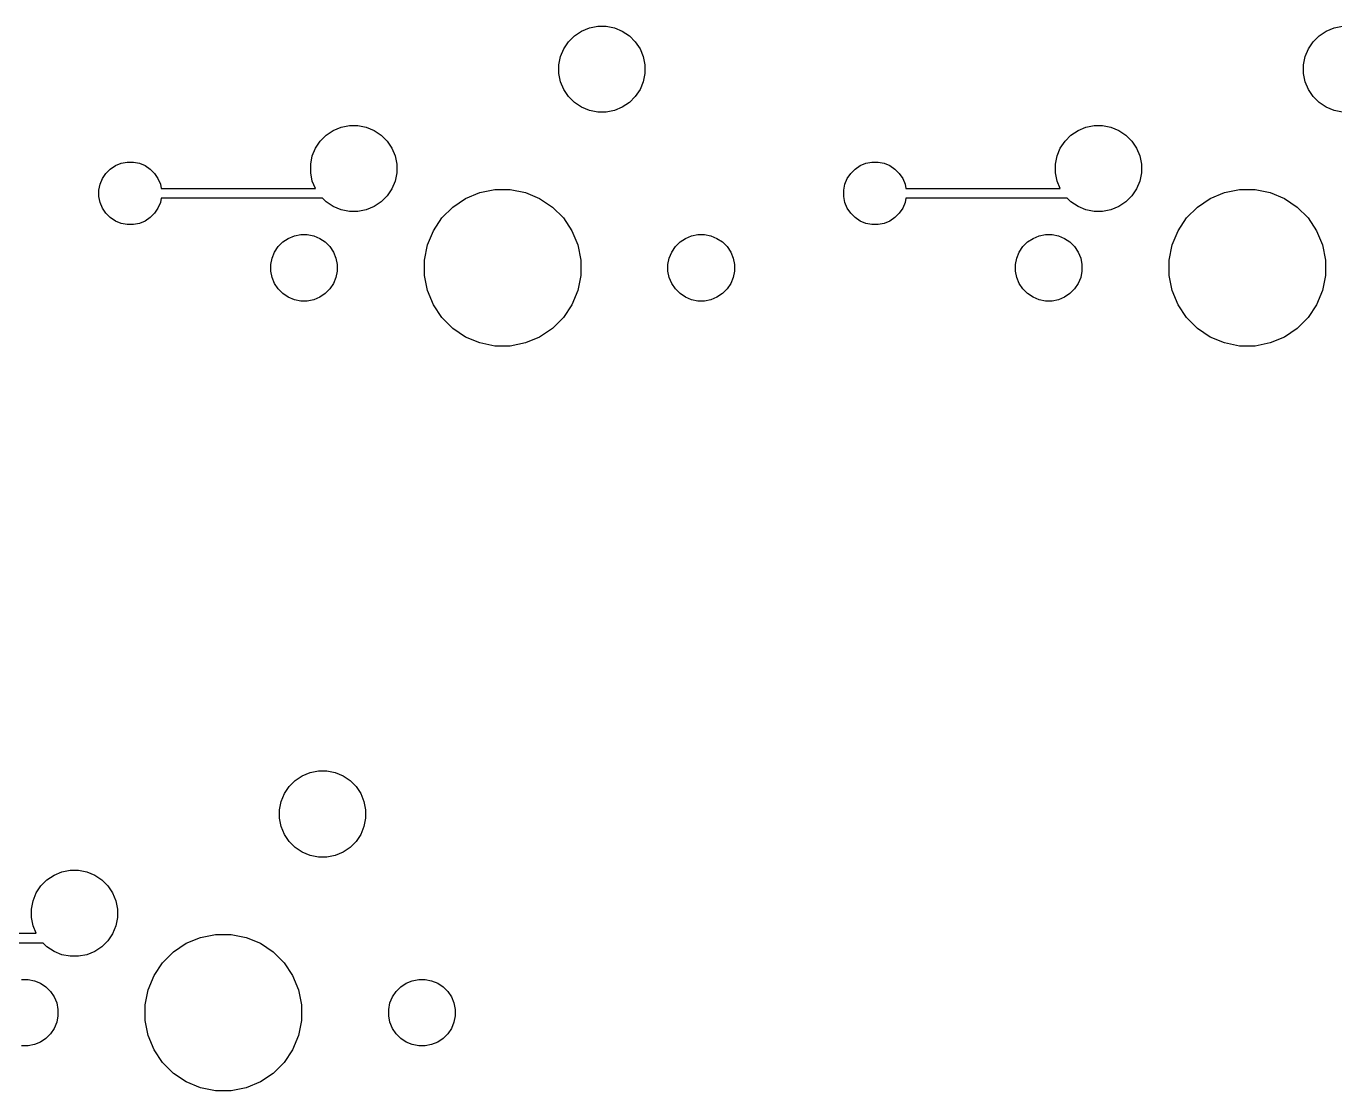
# Model space of a CAD drawing. Extents: x 0.4 to 33.6, y -21.6 to -0.4.
# Drawn here: x 6.083 to 7.401, y -5.235 to -4.163 of the extents above; entities that cross this region are included whole.
import ezdxf

# ---------------------------------------------------------------- set-up
doc = ezdxf.new("R2010")
doc.units = 0
doc.header["$MEASUREMENT"] = 0
doc.layers.add('BLACK', color=7, linetype='CONTINUOUS')

msp = doc.modelspace()

# ---------------------------------------------------------------- linework, layer by layer
at = {"layer": 'BLACK', "linetype": 'CONTINUOUS'}
for p, q in [((6.64987, -4.16461), (6.65823, -4.16294)), ((6.65823, -4.16294), (6.66677, -4.16294)), ((6.66677, -4.16294), (6.67513, -4.16461)), ((7.39987, -4.16461), (7.40823, -4.16294)), ((6.62886, -4.17864), (6.63489, -4.17261)), ((6.63489, -4.17261), (6.64199, -4.16787)), ((6.64199, -4.16787), (6.64987, -4.16461)), ((6.67513, -4.16461), (6.68301, -4.16787)), ((6.68301, -4.16787), (6.69011, -4.17261)), ((6.69011, -4.17261), (6.69614, -4.17864)), ((7.37886, -4.17864), (7.38489, -4.17261)), ((7.38489, -4.17261), (7.39199, -4.16787)), ((7.39199, -4.16787), (7.39987, -4.16461)), ((6.62086, -4.19362), (6.62412, -4.18574)), ((6.62412, -4.18574), (6.62886, -4.17864)), ((6.69614, -4.17864), (6.70088, -4.18574)), ((6.70088, -4.18574), (6.70414, -4.19362)), ((7.37086, -4.19362), (7.37412, -4.18574)), ((7.37412, -4.18574), (7.37886, -4.17864)), ((6.61919, -4.20198), (6.62086, -4.19362)), ((6.61919, -4.21052), (6.61919, -4.20198)), ((6.70414, -4.19362), (6.70581, -4.20198)), ((6.70581, -4.20198), (6.70581, -4.21052)), ((7.36919, -4.20198), (7.37086, -4.19362)), ((7.36919, -4.21052), (7.36919, -4.20198)), ((6.62086, -4.21888), (6.61919, -4.21052)), ((6.70581, -4.21052), (6.70414, -4.21888)), ((7.37086, -4.21888), (7.36919, -4.21052)), ((6.62412, -4.22676), (6.62086, -4.21888)), ((6.62886, -4.23386), (6.62412, -4.22676)), ((6.70088, -4.22676), (6.69614, -4.23386)), ((6.70414, -4.21888), (6.70088, -4.22676)), ((7.37412, -4.22676), (7.37086, -4.21888)), ((7.37886, -4.23386), (7.37412, -4.22676)), ((6.63489, -4.23989), (6.62886, -4.23386)), ((6.64199, -4.24463), (6.63489, -4.23989)), ((6.69011, -4.23989), (6.68301, -4.24463)), ((6.69614, -4.23386), (6.69011, -4.23989)), ((7.38489, -4.23989), (7.37886, -4.23386)), ((7.39199, -4.24463), (7.38489, -4.23989)), ((6.64987, -4.24789), (6.64199, -4.24463)), ((6.65823, -4.24956), (6.64987, -4.24789)), ((6.66677, -4.24956), (6.65823, -4.24956)), ((6.67513, -4.24789), (6.66677, -4.24956)), ((6.68301, -4.24463), (6.67513, -4.24789)), ((7.39987, -4.24789), (7.39199, -4.24463)), ((7.40823, -4.24956), (7.39987, -4.24789)), ((6.38489, -4.27261), (6.39199, -4.26787)), ((6.39199, -4.26787), (6.39987, -4.26461)), ((6.39987, -4.26461), (6.40823, -4.26294)), ((6.40823, -4.26294), (6.41677, -4.26294)), ((6.41677, -4.26294), (6.42513, -4.26461)), ((6.42513, -4.26461), (6.43301, -4.26787)), ((6.43301, -4.26787), (6.44011, -4.27261)), ((7.13489, -4.27261), (7.14199, -4.26787)), ((7.14199, -4.26787), (7.14987, -4.26461)), ((7.14987, -4.26461), (7.15823, -4.26294)), ((7.15823, -4.26294), (7.16677, -4.26294)), ((7.16677, -4.26294), (7.17513, -4.26461)), ((7.17513, -4.26461), (7.18301, -4.26787)), ((7.18301, -4.26787), (7.19011, -4.27261)), ((6.37412, -4.28574), (6.37886, -4.27864)), ((6.37886, -4.27864), (6.38489, -4.27261)), ((6.44011, -4.27261), (6.44614, -4.27864)), ((6.44614, -4.27864), (6.45088, -4.28574)), ((7.12412, -4.28574), (7.12886, -4.27864)), ((7.12886, -4.27864), (7.13489, -4.27261)), ((7.19011, -4.27261), (7.19614, -4.27864)), ((7.19614, -4.27864), (7.20088, -4.28574)), ((6.36919, -4.30198), (6.37086, -4.29362)), ((6.37086, -4.29362), (6.37412, -4.28574)), ((6.45088, -4.28574), (6.45414, -4.29362)), ((6.45414, -4.29362), (6.45581, -4.30198)), ((7.11919, -4.30198), (7.12086, -4.29362)), ((7.12086, -4.29362), (7.12412, -4.28574)), ((7.20088, -4.28574), (7.20414, -4.29362)), ((7.20414, -4.29362), (7.20581, -4.30198)), ((6.16304, -4.31117), (6.16742, -4.30679)), ((6.16742, -4.30679), (6.17258, -4.30334)), ((6.17258, -4.30334), (6.17831, -4.30096)), ((6.17831, -4.30096), (6.1844, -4.29975)), ((6.1844, -4.29975), (6.1906, -4.29975)), ((6.1906, -4.29975), (6.19669, -4.30096)), ((6.19669, -4.30096), (6.20242, -4.30334)), ((6.20242, -4.30334), (6.20758, -4.30679)), ((6.20758, -4.30679), (6.21196, -4.31117)), ((6.36919, -4.31052), (6.36919, -4.30198)), ((6.45581, -4.30198), (6.45581, -4.31052)), ((6.91304, -4.31117), (6.91742, -4.30679)), ((6.91742, -4.30679), (6.92258, -4.30334)), ((6.92258, -4.30334), (6.92831, -4.30096)), ((6.92831, -4.30096), (6.9344, -4.29975)), ((6.9344, -4.29975), (6.9406, -4.29975)), ((6.9406, -4.29975), (6.94669, -4.30096)), ((6.94669, -4.30096), (6.95242, -4.30334)), ((6.95242, -4.30334), (6.95758, -4.30679)), ((6.95758, -4.30679), (6.96196, -4.31117)), ((7.11919, -4.31052), (7.11919, -4.30198)), ((7.20581, -4.30198), (7.20581, -4.31052)), ((6.156, -4.32815), (6.15721, -4.32206)), ((6.15721, -4.32206), (6.15959, -4.31633)), ((6.15959, -4.31633), (6.16304, -4.31117)), ((6.21196, -4.31117), (6.21541, -4.31633)), ((6.21541, -4.31633), (6.21779, -4.32206)), ((6.21779, -4.32206), (6.21863, -4.32633)), ((6.37086, -4.31888), (6.36919, -4.31052)), ((6.37394, -4.32633), (6.37086, -4.31888)), ((6.45414, -4.31888), (6.45088, -4.32676)), ((6.45581, -4.31052), (6.45414, -4.31888)), ((6.906, -4.32815), (6.90721, -4.32206)), ((6.90721, -4.32206), (6.90959, -4.31633)), ((6.90959, -4.31633), (6.91304, -4.31117)), ((6.96196, -4.31117), (6.96541, -4.31633)), ((6.96541, -4.31633), (6.96779, -4.32206)), ((6.96779, -4.32206), (6.96863, -4.32633)), ((7.12086, -4.31888), (7.11919, -4.31052)), ((7.12394, -4.32633), (7.12086, -4.31888)), ((7.20414, -4.31888), (7.20088, -4.32676)), ((7.20581, -4.31052), (7.20414, -4.31888)), ((6.156, -4.33435), (6.156, -4.32815)), ((6.15721, -4.34044), (6.156, -4.33435)), ((6.21863, -4.32633), (6.37394, -4.32633)), ((6.44614, -4.33386), (6.44011, -4.33989)), ((6.45088, -4.32676), (6.44614, -4.33386)), ((6.5252, -4.33647), (6.53953, -4.33054)), ((6.53953, -4.33054), (6.55474, -4.32751)), ((6.55474, -4.32751), (6.57026, -4.32751)), ((6.57026, -4.32751), (6.58547, -4.33054)), ((6.58547, -4.33054), (6.5998, -4.33647)), ((6.906, -4.33435), (6.906, -4.32815)), ((6.90721, -4.34044), (6.906, -4.33435)), ((6.96863, -4.32633), (7.12394, -4.32633)), ((7.19614, -4.33386), (7.19011, -4.33989)), ((7.20088, -4.32676), (7.19614, -4.33386)), ((7.2752, -4.33647), (7.28953, -4.33054)), ((7.28953, -4.33054), (7.30474, -4.32751)), ((7.30474, -4.32751), (7.32026, -4.32751)), ((7.32026, -4.32751), (7.33547, -4.33054)), ((7.33547, -4.33054), (7.3498, -4.33647)), ((6.15959, -4.34617), (6.15721, -4.34044)), ((6.16304, -4.35133), (6.15959, -4.34617)), ((6.21541, -4.34617), (6.21196, -4.35133)), ((6.21779, -4.34044), (6.21541, -4.34617)), ((6.21863, -4.33617), (6.21779, -4.34044)), ((6.38118, -4.33617), (6.21863, -4.33617)), ((6.38489, -4.33989), (6.38118, -4.33617)), ((6.39199, -4.34463), (6.38489, -4.33989)), ((6.39987, -4.34789), (6.39199, -4.34463)), ((6.40823, -4.34956), (6.39987, -4.34789)), ((6.42513, -4.34789), (6.41677, -4.34956)), ((6.43301, -4.34463), (6.42513, -4.34789)), ((6.44011, -4.33989), (6.43301, -4.34463)), ((6.50134, -4.35606), (6.51231, -4.34509)), ((6.51231, -4.34509), (6.5252, -4.33647)), ((6.5998, -4.33647), (6.61269, -4.34509)), ((6.61269, -4.34509), (6.62366, -4.35606)), ((6.90959, -4.34617), (6.90721, -4.34044)), ((6.91304, -4.35133), (6.90959, -4.34617)), ((6.96541, -4.34617), (6.96196, -4.35133)), ((6.96779, -4.34044), (6.96541, -4.34617)), ((6.96863, -4.33617), (6.96779, -4.34044)), ((7.13118, -4.33617), (6.96863, -4.33617)), ((7.13489, -4.33989), (7.13118, -4.33617)), ((7.14199, -4.34463), (7.13489, -4.33989)), ((7.14987, -4.34789), (7.14199, -4.34463)), ((7.15823, -4.34956), (7.14987, -4.34789)), ((7.17513, -4.34789), (7.16677, -4.34956)), ((7.18301, -4.34463), (7.17513, -4.34789)), ((7.19011, -4.33989), (7.18301, -4.34463)), ((7.25134, -4.35606), (7.26231, -4.34509)), ((7.26231, -4.34509), (7.2752, -4.33647)), ((7.3498, -4.33647), (7.36269, -4.34509)), ((7.36269, -4.34509), (7.37366, -4.35606)), ((6.16742, -4.35571), (6.16304, -4.35133)), ((6.17258, -4.35916), (6.16742, -4.35571)), ((6.17831, -4.36154), (6.17258, -4.35916)), ((6.1844, -4.36275), (6.17831, -4.36154)), ((6.19669, -4.36154), (6.1906, -4.36275)), ((6.20242, -4.35916), (6.19669, -4.36154)), ((6.20758, -4.35571), (6.20242, -4.35916)), ((6.21196, -4.35133), (6.20758, -4.35571)), ((6.41677, -4.34956), (6.40823, -4.34956)), ((6.49272, -4.36895), (6.50134, -4.35606)), ((6.62366, -4.35606), (6.63228, -4.36895)), ((6.91742, -4.35571), (6.91304, -4.35133)), ((6.92258, -4.35916), (6.91742, -4.35571)), ((6.92831, -4.36154), (6.92258, -4.35916)), ((6.9344, -4.36275), (6.92831, -4.36154)), ((6.94669, -4.36154), (6.9406, -4.36275)), ((6.95242, -4.35916), (6.94669, -4.36154)), ((6.95758, -4.35571), (6.95242, -4.35916)), ((6.96196, -4.35133), (6.95758, -4.35571)), ((7.16677, -4.34956), (7.15823, -4.34956)), ((7.24272, -4.36895), (7.25134, -4.35606)), ((7.37366, -4.35606), (7.38228, -4.36895)), ((6.1906, -4.36275), (6.1844, -4.36275)), ((6.34665, -4.37659), (6.35274, -4.37407)), ((6.35274, -4.37407), (6.3592, -4.37279)), ((6.3592, -4.37279), (6.3658, -4.37279)), ((6.3658, -4.37279), (6.37226, -4.37407)), ((6.37226, -4.37407), (6.37835, -4.37659)), ((6.48679, -4.38328), (6.49272, -4.36895)), ((6.63228, -4.36895), (6.63821, -4.38328)), ((6.74665, -4.37659), (6.75274, -4.37407)), ((6.75274, -4.37407), (6.7592, -4.37279)), ((6.7592, -4.37279), (6.7658, -4.37279)), ((6.7658, -4.37279), (6.77226, -4.37407)), ((6.77226, -4.37407), (6.77835, -4.37659)), ((6.9406, -4.36275), (6.9344, -4.36275)), ((7.09665, -4.37659), (7.10274, -4.37407)), ((7.10274, -4.37407), (7.1092, -4.37279)), ((7.1092, -4.37279), (7.1158, -4.37279)), ((7.1158, -4.37279), (7.12226, -4.37407)), ((7.12226, -4.37407), (7.12835, -4.37659)), ((7.23679, -4.38328), (7.24272, -4.36895)), ((7.38228, -4.36895), (7.38821, -4.38328)), ((6.33284, -4.3904), (6.33651, -4.38492)), ((6.33651, -4.38492), (6.34117, -4.38026)), ((6.34117, -4.38026), (6.34665, -4.37659)), ((6.37835, -4.37659), (6.38383, -4.38026)), ((6.38383, -4.38026), (6.38849, -4.38492)), ((6.38849, -4.38492), (6.39216, -4.3904)), ((6.48376, -4.39849), (6.48679, -4.38328)), ((6.63821, -4.38328), (6.64124, -4.39849)), ((6.73284, -4.3904), (6.73651, -4.38492)), ((6.73651, -4.38492), (6.74117, -4.38026)), ((6.74117, -4.38026), (6.74665, -4.37659)), ((6.77835, -4.37659), (6.78383, -4.38026)), ((6.78383, -4.38026), (6.78849, -4.38492)), ((6.78849, -4.38492), (6.79216, -4.3904)), ((7.08284, -4.3904), (7.08651, -4.38492)), ((7.08651, -4.38492), (7.09117, -4.38026)), ((7.09117, -4.38026), (7.09665, -4.37659)), ((7.12835, -4.37659), (7.13383, -4.38026)), ((7.13383, -4.38026), (7.13849, -4.38492)), ((7.13849, -4.38492), (7.14216, -4.3904)), ((7.23376, -4.39849), (7.23679, -4.38328)), ((7.38821, -4.38328), (7.39124, -4.39849)), ((6.32904, -4.40295), (6.33032, -4.39649)), ((6.33032, -4.39649), (6.33284, -4.3904)), ((6.39216, -4.3904), (6.39468, -4.39649)), ((6.39468, -4.39649), (6.39596, -4.40295)), ((6.48376, -4.41401), (6.48376, -4.39849)), ((6.64124, -4.39849), (6.64124, -4.41401)), ((6.72904, -4.40295), (6.73032, -4.39649)), ((6.73032, -4.39649), (6.73284, -4.3904)), ((6.79216, -4.3904), (6.79468, -4.39649)), ((6.79468, -4.39649), (6.79596, -4.40295)), ((7.07904, -4.40295), (7.08032, -4.39649)), ((7.08032, -4.39649), (7.08284, -4.3904)), ((7.14216, -4.3904), (7.14468, -4.39649)), ((7.14468, -4.39649), (7.14596, -4.40295)), ((7.23376, -4.41401), (7.23376, -4.39849)), ((7.39124, -4.39849), (7.39124, -4.41401)), ((6.32904, -4.40955), (6.32904, -4.40295)), ((6.33032, -4.41601), (6.32904, -4.40955)), ((6.39596, -4.40955), (6.39468, -4.41601)), ((6.39596, -4.40295), (6.39596, -4.40955)), ((6.48679, -4.42922), (6.48376, -4.41401)), ((6.64124, -4.41401), (6.63821, -4.42922)), ((6.72904, -4.40955), (6.72904, -4.40295)), ((6.73032, -4.41601), (6.72904, -4.40955)), ((6.79596, -4.40955), (6.79468, -4.41601)), ((6.79596, -4.40295), (6.79596, -4.40955)), ((7.07904, -4.40955), (7.07904, -4.40295)), ((7.08032, -4.41601), (7.07904, -4.40955)), ((7.14596, -4.40955), (7.14468, -4.41601)), ((7.14596, -4.40295), (7.14596, -4.40955)), ((7.23679, -4.42922), (7.23376, -4.41401)), ((7.39124, -4.41401), (7.38821, -4.42922)), ((6.33284, -4.4221), (6.33032, -4.41601)), ((6.33651, -4.42758), (6.33284, -4.4221)), ((6.34117, -4.43224), (6.33651, -4.42758)), ((6.38849, -4.42758), (6.38383, -4.43224)), ((6.39216, -4.4221), (6.38849, -4.42758)), ((6.39468, -4.41601), (6.39216, -4.4221)), ((6.73284, -4.4221), (6.73032, -4.41601)), ((6.73651, -4.42758), (6.73284, -4.4221)), ((6.74117, -4.43224), (6.73651, -4.42758)), ((6.78849, -4.42758), (6.78383, -4.43224)), ((6.79216, -4.4221), (6.78849, -4.42758)), ((6.79468, -4.41601), (6.79216, -4.4221)), ((7.08284, -4.4221), (7.08032, -4.41601)), ((7.08651, -4.42758), (7.08284, -4.4221)), ((7.09117, -4.43224), (7.08651, -4.42758)), ((7.13849, -4.42758), (7.13383, -4.43224)), ((7.14216, -4.4221), (7.13849, -4.42758)), ((7.14468, -4.41601), (7.14216, -4.4221)), ((6.34665, -4.43591), (6.34117, -4.43224)), ((6.35274, -4.43843), (6.34665, -4.43591)), ((6.3592, -4.43971), (6.35274, -4.43843)), ((6.3658, -4.43971), (6.3592, -4.43971)), ((6.37226, -4.43843), (6.3658, -4.43971)), ((6.37835, -4.43591), (6.37226, -4.43843)), ((6.38383, -4.43224), (6.37835, -4.43591)), ((6.49272, -4.44355), (6.48679, -4.42922)), ((6.63821, -4.42922), (6.63228, -4.44355)), ((6.74665, -4.43591), (6.74117, -4.43224)), ((6.75274, -4.43843), (6.74665, -4.43591)), ((6.7592, -4.43971), (6.75274, -4.43843)), ((6.7658, -4.43971), (6.7592, -4.43971)), ((6.77226, -4.43843), (6.7658, -4.43971)), ((6.77835, -4.43591), (6.77226, -4.43843)), ((6.78383, -4.43224), (6.77835, -4.43591)), ((7.09665, -4.43591), (7.09117, -4.43224)), ((7.10274, -4.43843), (7.09665, -4.43591)), ((7.1092, -4.43971), (7.10274, -4.43843)), ((7.1158, -4.43971), (7.1092, -4.43971)), ((7.12226, -4.43843), (7.1158, -4.43971)), ((7.12835, -4.43591), (7.12226, -4.43843)), ((7.13383, -4.43224), (7.12835, -4.43591)), ((7.24272, -4.44355), (7.23679, -4.42922)), ((7.38821, -4.42922), (7.38228, -4.44355)), ((6.50134, -4.45644), (6.49272, -4.44355)), ((6.63228, -4.44355), (6.62366, -4.45644)), ((7.25134, -4.45644), (7.24272, -4.44355)), ((7.38228, -4.44355), (7.37366, -4.45644)), ((6.51231, -4.46741), (6.50134, -4.45644)), ((6.5252, -4.47603), (6.51231, -4.46741)), ((6.61269, -4.46741), (6.5998, -4.47603)), ((6.62366, -4.45644), (6.61269, -4.46741)), ((7.26231, -4.46741), (7.25134, -4.45644)), ((7.2752, -4.47603), (7.26231, -4.46741)), ((7.36269, -4.46741), (7.3498, -4.47603)), ((7.37366, -4.45644), (7.36269, -4.46741)), ((6.53953, -4.48196), (6.5252, -4.47603)), ((6.5998, -4.47603), (6.58547, -4.48196)), ((7.28953, -4.48196), (7.2752, -4.47603)), ((7.3498, -4.47603), (7.33547, -4.48196)), ((6.55474, -4.48499), (6.53953, -4.48196)), ((6.57026, -4.48499), (6.55474, -4.48499)), ((6.58547, -4.48196), (6.57026, -4.48499)), ((7.30474, -4.48499), (7.28953, -4.48196)), ((7.32026, -4.48499), (7.30474, -4.48499)), ((7.33547, -4.48196), (7.32026, -4.48499)), ((6.36074, -4.91787), (6.36862, -4.91461)), ((6.36862, -4.91461), (6.37698, -4.91294)), ((6.37698, -4.91294), (6.38552, -4.91294)), ((6.38552, -4.91294), (6.39388, -4.91461)), ((6.39388, -4.91461), (6.40176, -4.91787)), ((6.34287, -4.93574), (6.34761, -4.92864)), ((6.34761, -4.92864), (6.35364, -4.92261)), ((6.35364, -4.92261), (6.36074, -4.91787)), ((6.40176, -4.91787), (6.40886, -4.92261)), ((6.40886, -4.92261), (6.41489, -4.92864)), ((6.41489, -4.92864), (6.41963, -4.93574)), ((6.33961, -4.94362), (6.34287, -4.93574)), ((6.41963, -4.93574), (6.42289, -4.94362)), ((6.33794, -4.95198), (6.33961, -4.94362)), ((6.33794, -4.96052), (6.33794, -4.95198)), ((6.42289, -4.94362), (6.42456, -4.95198)), ((6.42456, -4.95198), (6.42456, -4.96052)), ((6.33961, -4.96888), (6.33794, -4.96052)), ((6.42456, -4.96052), (6.42289, -4.96888)), ((6.34287, -4.97676), (6.33961, -4.96888)), ((6.34761, -4.98386), (6.34287, -4.97676)), ((6.41963, -4.97676), (6.41489, -4.98386)), ((6.42289, -4.96888), (6.41963, -4.97676)), ((6.35364, -4.98989), (6.34761, -4.98386)), ((6.36074, -4.99463), (6.35364, -4.98989)), ((6.36862, -4.99789), (6.36074, -4.99463)), ((6.40176, -4.99463), (6.39388, -4.99789)), ((6.40886, -4.98989), (6.40176, -4.99463)), ((6.41489, -4.98386), (6.40886, -4.98989)), ((6.37698, -4.99956), (6.36862, -4.99789)), ((6.38552, -4.99956), (6.37698, -4.99956)), ((6.39388, -4.99789), (6.38552, -4.99956)), ((6.10364, -5.02261), (6.11074, -5.01787)), ((6.11074, -5.01787), (6.11862, -5.01461)), ((6.11862, -5.01461), (6.12698, -5.01294)), ((6.12698, -5.01294), (6.13552, -5.01294)), ((6.13552, -5.01294), (6.14388, -5.01461)), ((6.14388, -5.01461), (6.15176, -5.01787)), ((6.15176, -5.01787), (6.15886, -5.02261)), ((6.09287, -5.03574), (6.09761, -5.02864)), ((6.09761, -5.02864), (6.10364, -5.02261)), ((6.15886, -5.02261), (6.16489, -5.02864)), ((6.16489, -5.02864), (6.16963, -5.03574)), ((6.08794, -5.05198), (6.08961, -5.04362)), ((6.08961, -5.04362), (6.09287, -5.03574)), ((6.16963, -5.03574), (6.17289, -5.04362)), ((6.17289, -5.04362), (6.17456, -5.05198)), ((6.08794, -5.06052), (6.08794, -5.05198)), ((6.08961, -5.06888), (6.08794, -5.06052)), ((6.17456, -5.06052), (6.17289, -5.06888)), ((6.17456, -5.05198), (6.17456, -5.06052)), ((6.09269, -5.07633), (6.08961, -5.06888)), ((6.17289, -5.06888), (6.16963, -5.07676)), ((5.46863, -5.07633), (6.09269, -5.07633)), ((6.09993, -5.08617), (5.46863, -5.08617)), ((6.10364, -5.08989), (6.09993, -5.08617)), ((6.16489, -5.08386), (6.15886, -5.08989)), ((6.16963, -5.07676), (6.16489, -5.08386)), ((6.23106, -5.09509), (6.24395, -5.08647)), ((6.24395, -5.08647), (6.25828, -5.08054)), ((6.25828, -5.08054), (6.27349, -5.07751)), ((6.27349, -5.07751), (6.28901, -5.07751)), ((6.28901, -5.07751), (6.30422, -5.08054)), ((6.30422, -5.08054), (6.31855, -5.08647)), ((6.31855, -5.08647), (6.33144, -5.09509)), ((6.11074, -5.09463), (6.10364, -5.08989)), ((6.11862, -5.09789), (6.11074, -5.09463)), ((6.12698, -5.09956), (6.11862, -5.09789)), ((6.13552, -5.09956), (6.12698, -5.09956)), ((6.14388, -5.09789), (6.13552, -5.09956)), ((6.15176, -5.09463), (6.14388, -5.09789)), ((6.15886, -5.08989), (6.15176, -5.09463)), ((6.22009, -5.10606), (6.23106, -5.09509)), ((6.33144, -5.09509), (6.34241, -5.10606)), ((6.21147, -5.11895), (6.22009, -5.10606)), ((6.34241, -5.10606), (6.35103, -5.11895)), ((6.07795, -5.12279), (6.08455, -5.12279)), ((6.08455, -5.12279), (6.09101, -5.12407)), ((6.09101, -5.12407), (6.0971, -5.12659)), ((6.0971, -5.12659), (6.10258, -5.13026)), ((6.20554, -5.13328), (6.21147, -5.11895)), ((6.35103, -5.11895), (6.35696, -5.13328)), ((6.45992, -5.13026), (6.4654, -5.12659)), ((6.4654, -5.12659), (6.47149, -5.12407)), ((6.47149, -5.12407), (6.47795, -5.12279)), ((6.47795, -5.12279), (6.48455, -5.12279)), ((6.48455, -5.12279), (6.49101, -5.12407)), ((6.49101, -5.12407), (6.4971, -5.12659)), ((6.4971, -5.12659), (6.50258, -5.13026)), ((6.10258, -5.13026), (6.10724, -5.13492)), ((6.10724, -5.13492), (6.11091, -5.1404)), ((6.20251, -5.14849), (6.20554, -5.13328)), ((6.35696, -5.13328), (6.35999, -5.14849)), ((6.45159, -5.1404), (6.45526, -5.13492)), ((6.45526, -5.13492), (6.45992, -5.13026)), ((6.50258, -5.13026), (6.50724, -5.13492)), ((6.50724, -5.13492), (6.51091, -5.1404)), ((6.11091, -5.1404), (6.11343, -5.14649)), ((6.11343, -5.14649), (6.11471, -5.15295)), ((6.11471, -5.15295), (6.11471, -5.15955)), ((6.20251, -5.16401), (6.20251, -5.14849)), ((6.35999, -5.14849), (6.35999, -5.16401)), ((6.44779, -5.15295), (6.44907, -5.14649)), ((6.44779, -5.15955), (6.44779, -5.15295)), ((6.44907, -5.14649), (6.45159, -5.1404)), ((6.51091, -5.1404), (6.51343, -5.14649)), ((6.51343, -5.14649), (6.51471, -5.15295)), ((6.51471, -5.15295), (6.51471, -5.15955)), ((6.11343, -5.16601), (6.11091, -5.1721)), ((6.11471, -5.15955), (6.11343, -5.16601)), ((6.20554, -5.17922), (6.20251, -5.16401)), ((6.35999, -5.16401), (6.35696, -5.17922)), ((6.44907, -5.16601), (6.44779, -5.15955)), ((6.45159, -5.1721), (6.44907, -5.16601)), ((6.51343, -5.16601), (6.51091, -5.1721)), ((6.51471, -5.15955), (6.51343, -5.16601)), ((6.10724, -5.17758), (6.10258, -5.18224)), ((6.11091, -5.1721), (6.10724, -5.17758)), ((6.21147, -5.19355), (6.20554, -5.17922)), ((6.35696, -5.17922), (6.35103, -5.19355)), ((6.45526, -5.17758), (6.45159, -5.1721)), ((6.45992, -5.18224), (6.45526, -5.17758)), ((6.50724, -5.17758), (6.50258, -5.18224)), ((6.51091, -5.1721), (6.50724, -5.17758)), ((6.08455, -5.18971), (6.07795, -5.18971)), ((6.09101, -5.18843), (6.08455, -5.18971)), ((6.0971, -5.18591), (6.09101, -5.18843)), ((6.10258, -5.18224), (6.0971, -5.18591)), ((6.4654, -5.18591), (6.45992, -5.18224)), ((6.47149, -5.18843), (6.4654, -5.18591)), ((6.47795, -5.18971), (6.47149, -5.18843)), ((6.48455, -5.18971), (6.47795, -5.18971)), ((6.49101, -5.18843), (6.48455, -5.18971)), ((6.4971, -5.18591), (6.49101, -5.18843)), ((6.50258, -5.18224), (6.4971, -5.18591)), ((6.22009, -5.20644), (6.21147, -5.19355)), ((6.35103, -5.19355), (6.34241, -5.20644)), ((6.23106, -5.21741), (6.22009, -5.20644)), ((6.24395, -5.22603), (6.23106, -5.21741)), ((6.33144, -5.21741), (6.31855, -5.22603)), ((6.34241, -5.20644), (6.33144, -5.21741)), ((6.25828, -5.23196), (6.24395, -5.22603)), ((6.27349, -5.23499), (6.25828, -5.23196)), ((6.30422, -5.23196), (6.28901, -5.23499)), ((6.31855, -5.22603), (6.30422, -5.23196)), ((6.28901, -5.23499), (6.27349, -5.23499))]:
    msp.add_line(p, q, dxfattribs=at)

doc.saveas('drawing.dxf')
